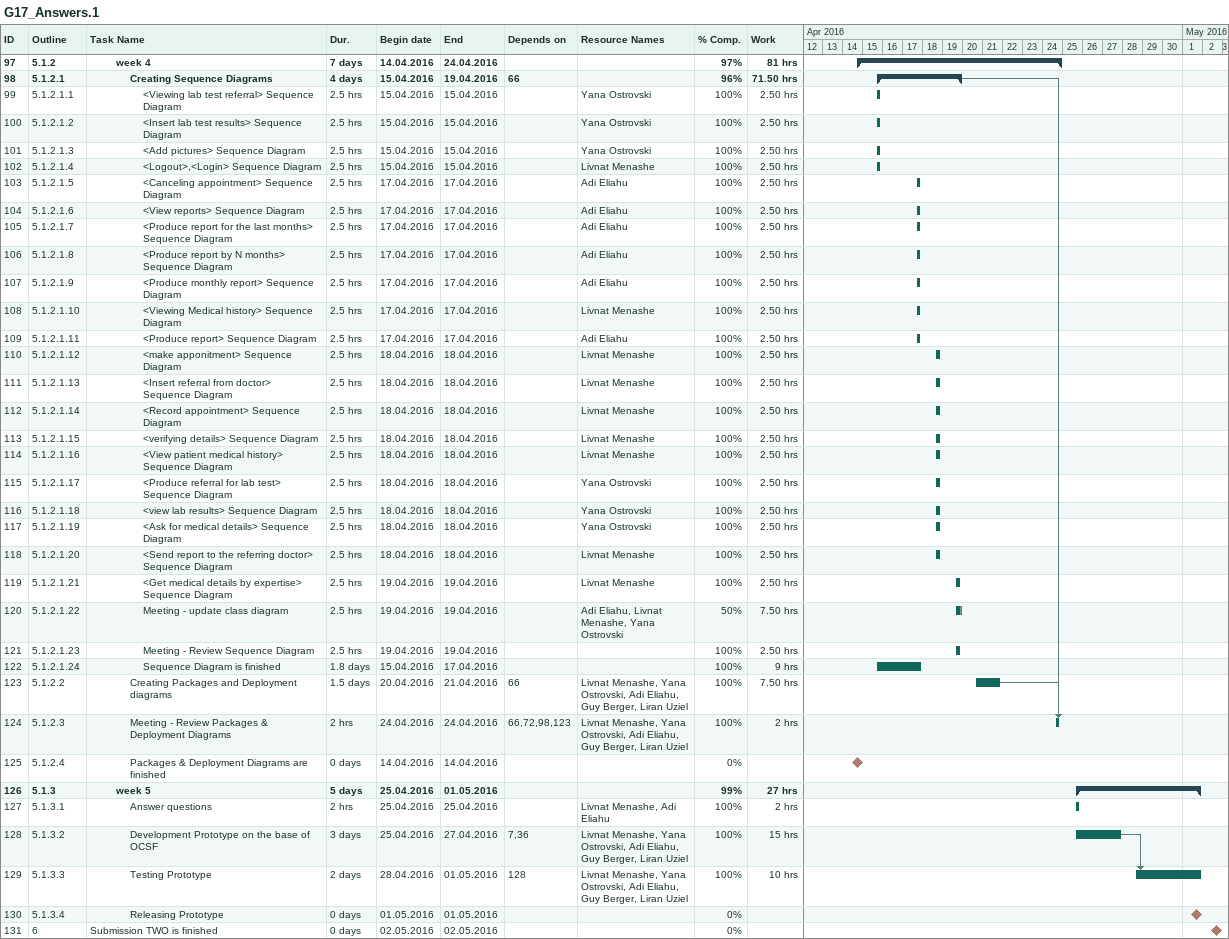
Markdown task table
G17_Answers.1

| ID | WBS | Task | Duration | Start | Finish | Predecessors | Resources | % complete | Work (h) |
|---|---|---|---|---|---|---|---|---|---|
| 97 | 5.1.2 | **week 4** | 7d | 2016-04-14 | 2016-04-24 |  |  | 97 | 81 |
| 98 | 5.1.2.1 | **Creating Sequence Diagrams** | 4d | 2016-04-15 | 2016-04-19 | 66 |  | 96 | 71.50 |
| 99 | 5.1.2.1.1 | <Viewing lab test referral> Sequence Diagram | 2.5h | 2016-04-15 | 2016-04-15 |  | Yana Ostrovski | 100 | 2.50 |
| 100 | 5.1.2.1.2 | <Insert lab test results> Sequence Diagram | 2.5h | 2016-04-15 | 2016-04-15 |  | Yana Ostrovski | 100 | 2.50 |
| 101 | 5.1.2.1.3 | <Add pictures> Sequence Diagram | 2.5h | 2016-04-15 | 2016-04-15 |  | Yana Ostrovski | 100 | 2.50 |
| 102 | 5.1.2.1.4 | <Logout>,<Login> Sequence Diagram | 2.5h | 2016-04-15 | 2016-04-15 |  | Livnat Menashe | 100 | 2.50 |
| 103 | 5.1.2.1.5 | <Canceling appointment> Sequence Diagram | 2.5h | 2016-04-17 | 2016-04-17 |  | Adi Eliahu | 100 | 2.50 |
| 104 | 5.1.2.1.6 | <View reports> Sequence Diagram | 2.5h | 2016-04-17 | 2016-04-17 |  | Adi Eliahu | 100 | 2.50 |
| 105 | 5.1.2.1.7 | <Produce report for the last months> Sequence Diagram | 2.5h | 2016-04-17 | 2016-04-17 |  | Adi Eliahu | 100 | 2.50 |
| 106 | 5.1.2.1.8 | <Produce report by N months> Sequence Diagram | 2.5h | 2016-04-17 | 2016-04-17 |  | Adi Eliahu | 100 | 2.50 |
| 107 | 5.1.2.1.9 | <Produce monthly report> Sequence Diagram | 2.5h | 2016-04-17 | 2016-04-17 |  | Adi Eliahu | 100 | 2.50 |
| 108 | 5.1.2.1.10 | <Viewing Medical history> Sequence Diagram | 2.5h | 2016-04-17 | 2016-04-17 |  | Livnat Menashe | 100 | 2.50 |
| 109 | 5.1.2.1.11 | <Produce report> Sequence Diagram | 2.5h | 2016-04-17 | 2016-04-17 |  | Adi Eliahu | 100 | 2.50 |
| 110 | 5.1.2.1.12 | <make apponitment> Sequence Diagram | 2.5h | 2016-04-18 | 2016-04-18 |  | Livnat Menashe | 100 | 2.50 |
| 111 | 5.1.2.1.13 | <Insert referral from doctor> Sequence Diagram | 2.5h | 2016-04-18 | 2016-04-18 |  | Livnat Menashe | 100 | 2.50 |
| 112 | 5.1.2.1.14 | <Record appointment> Sequence Diagram | 2.5h | 2016-04-18 | 2016-04-18 |  | Livnat Menashe | 100 | 2.50 |
| 113 | 5.1.2.1.15 | <verifying details> Sequence Diagram | 2.5h | 2016-04-18 | 2016-04-18 |  | Livnat Menashe | 100 | 2.50 |
| 114 | 5.1.2.1.16 | <View patient medical history> Sequence Diagram | 2.5h | 2016-04-18 | 2016-04-18 |  | Livnat Menashe | 100 | 2.50 |
| 115 | 5.1.2.1.17 | <Produce referral for lab test> Sequence Diagram | 2.5h | 2016-04-18 | 2016-04-18 |  | Yana Ostrovski | 100 | 2.50 |
| 116 | 5.1.2.1.18 | <view lab results> Sequence Diagram | 2.5h | 2016-04-18 | 2016-04-18 |  | Yana Ostrovski | 100 | 2.50 |
| 117 | 5.1.2.1.19 | <Ask for medical details> Sequence Diagram | 2.5h | 2016-04-18 | 2016-04-18 |  | Yana Ostrovski | 100 | 2.50 |
| 118 | 5.1.2.1.20 | <Send report to the referring doctor> Sequence Diagram | 2.5h | 2016-04-18 | 2016-04-18 |  | Livnat Menashe | 100 | 2.50 |
| 119 | 5.1.2.1.21 | <Get medical details by expertise> Sequence Diagram | 2.5h | 2016-04-19 | 2016-04-19 |  | Livnat Menashe | 100 | 2.50 |
| 120 | 5.1.2.1.22 | Meeting - update class diagram | 2.5h | 2016-04-19 | 2016-04-19 |  | Adi Eliahu, Livnat Menashe, Yana Ostrovski | 50 | 7.50 |
| 121 | 5.1.2.1.23 | Meeting - Review Sequence Diagram | 2.5h | 2016-04-19 | 2016-04-19 |  |  | 100 | 2.50 |
| 122 | 5.1.2.1.24 | Sequence Diagram is finished | 1.8d | 2016-04-15 | 2016-04-17 |  |  | 100 | 9 |
| 123 | 5.1.2.2 | Creating Packages and Deployment diagrams | 1.5d | 2016-04-20 | 2016-04-21 | 66 | Livnat Menashe, Yana Ostrovski, Adi Eliahu, Guy Berger, Liran Uziel | 100 | 7.50 |
| 124 | 5.1.2.3 | Meeting - Review Packages & Deployment Diagrams | 2h | 2016-04-24 | 2016-04-24 | 66, 72, 98, 123 | Livnat Menashe, Yana Ostrovski, Adi Eliahu, Guy Berger, Liran Uziel | 100 | 2 |
| 125 | 5.1.2.4 | Packages & Deployment Diagrams are finished | 0d | 2016-04-14 | 2016-04-14 |  |  | 0 |  |
| 126 | 5.1.3 | **week 5** | 5d | 2016-04-25 | 2016-05-01 |  |  | 99 | 27 |
| 127 | 5.1.3.1 | Answer questions | 2h | 2016-04-25 | 2016-04-25 |  | Livnat Menashe, Adi Eliahu | 100 | 2 |
| 128 | 5.1.3.2 | Development Prototype on the base of OCSF | 3d | 2016-04-25 | 2016-04-27 | 7, 36 | Livnat Menashe, Yana Ostrovski, Adi Eliahu, Guy Berger, Liran Uziel | 100 | 15 |
| 129 | 5.1.3.3 | Testing Prototype | 2d | 2016-04-28 | 2016-05-01 | 128 | Livnat Menashe, Yana Ostrovski, Adi Eliahu, Guy Berger, Liran Uziel | 100 | 10 |
| 130 | 5.1.3.4 | Releasing Prototype | 0d | 2016-05-01 | 2016-05-01 |  |  | 0 |  |
| 131 | 6 | Submission TWO is finished | 0d | 2016-05-02 | 2016-05-02 |  |  | 0 |  |
